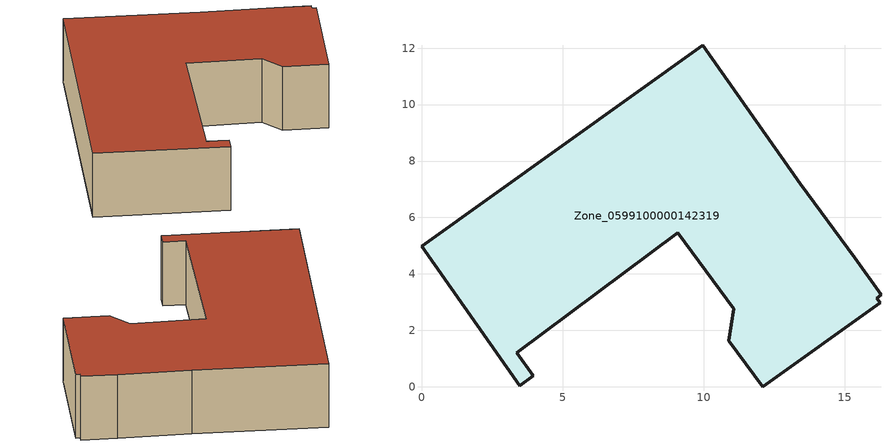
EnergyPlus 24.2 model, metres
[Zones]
Zone_0599100000142319
 floor ground (C_G): 9.08,5.45 3.37,1.2 3.97,0.39 3.48,0.03 0,4.98 9.98,12.1 13.43,7.19 15.36,4.57 16.29,3.25 16.14,3.14 16.26,2.97 12.1,0 10.9,1.63 11.07,2.77 z0
 wall outside (C_F): 13.43,7.19 9.98,12.1 0,4.98 3.48,0.03 3.97,0.39 3.37,1.2 9.08,5.45 11.07,2.77 10.9,1.63 12.1,0 16.26,2.97 16.14,3.14 16.29,3.25 15.36,4.57 13.43,7.19 z0:3.17
 roof outside (C_R): 12.1,0 16.26,2.97 16.14,3.14 16.29,3.25 15.36,4.57 13.43,7.19 9.98,12.1 0,4.98 3.48,0.03 3.97,0.39 3.37,1.2 9.08,5.45 11.07,2.77 10.9,1.63 z3.17
[BUILDING]
Pand.0599100000142319: North Axis=0; Terrain=City; Loads Convergence Tolerance Value=0.04; Temperature Convergence Tolerance Value=0.4; Solar Distribution=FullExterior; Maximum Number of Warmup Days=25; Minimum Number of Warmup Days=1
[Site:Location]
Rotterdam.The.Hague.AP_ZH_NLD Design_Conditions: Latitude=51.96; Longitude=4.45; Time Zone=1; Elevation=-4.5
[SITE:GROUNDTEMPERATURE:BUILDINGSURFACE]
18, 18, 18, 18, 18, 18, 18, 18, 18, 18, 18, 18
[MATERIAL] Thermal Absorptance=0.9; Solar Absorptance=0.7; Visible Absorptance=0.7
Name | Roughness | Thickness | Conductivity | Density | Specific Heat
G.TI.1975-1991 | MediumSmooth | 0.15 | 0.288461 | 540 | 1210
F.TI.1975-1991 | Rough | 0.3 | 0.230769 | 1920 | 840
R.TI.1975-1991 | MediumRough | 0.2 | 0.153846 | 1500 | 1000
[CONSTRUCTION]
C_G: G.TI.1975-1991
C_F: F.TI.1975-1991
C_R: R.TI.1975-1991
[ZONE]
Zone_0599100000142319: Type=1; Multiplier=1; Ceiling Height=Autocalculate; Volume=Autocalculate; Floor Area=autocalculate; Part of Total Floor Area=Yes
[ZONEINFILTRATION:DESIGNFLOWRATE]
Infil_Zone_0599100000142319: Zone or ZoneList or Space or SpaceList=Zone_0599100000142319; Schedule=AlwaysOn; Design Flow Rate Calculation Method=Flow/Area; Flow Rate per Floor Area=0.003; Constant Term Coefficient=1; Temperature Term Coefficient=0; Velocity Term Coefficient=0; Velocity Squared Term Coefficient=0
[HVACTEMPLATE:ZONE:IDEALLOADSAIRSYSTEM]
Zone_0599100000142319: Maximum Heating Supply Air Temperature=50; Minimum Cooling Supply Air Temperature=13; Maximum Heating Supply Air Humidity Ratio=0.0156; Minimum Cooling Supply Air Humidity Ratio=0.0077; Heating Limit=NoLimit; Cooling Limit=NoLimit; Dehumidification Control Type=ConstantSensibleHeatRatio; Cooling Sensible Heat Ratio=0.7; Dehumidification Setpoint=60; Humidification Control Type=None; Humidification Setpoint=30; Outdoor Air Method=None; Outdoor Air Flow Rate per Person=0.00944; Outdoor Air Flow Rate per Zone Floor Area=0; Outdoor Air Flow Rate per Zone=0; Demand Controlled Ventilation Type=None; Outdoor Air Economizer Type=NoEconomizer; Heat Recovery Type=None; Sensible Heat Recovery Effectiveness=0.7; Latent Heat Recovery Effectiveness=0.65
[ZONECONTROL:THERMOSTAT]
ThermostatControl_Zone_0599100000142319: Zone or ZoneList=Zone_0599100000142319; Control Type Schedule=DualSetpointControlType; Control 1=Thermostat_Zone_0599100000142319; Temperature Difference Between Cutout And Setpoint=0
[THERMOSTATSETPOINT:DUALSETPOINT]
Thermostat_Zone_0599100000142319: Heating Setpoint Temperature Schedule=HeatingSetpoint_Zone_0599100000142319; Cooling Setpoint Temperature Schedule=CoolingSetpoint_Zone_0599100000142319
[SCHEDULE:COMPACT]
HeatingSetpoint_Zone_0599100000142319: Through: 12/31, For: AllDays, Until: 24:00, 21
CoolingSetpoint_Zone_0599100000142319: Through: 12/31, For: AllDays, Until: 24:00, 24
DualSetpointControlType: Through: 12/31, For: AllDays, Until: 24:00, 4
AlwaysOn: Through: 12/31, For: AllDays, Until: 24:00, 1
